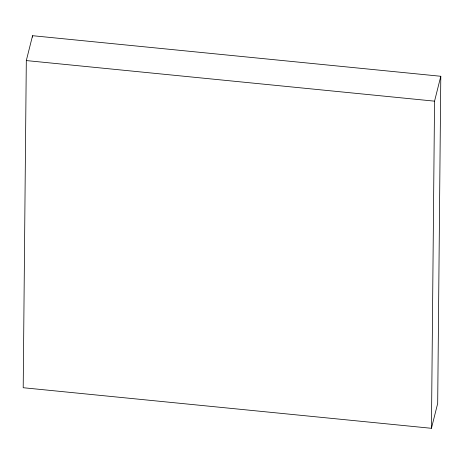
<?xml version="1.0" encoding="UTF-8"?>
<svg xmlns="http://www.w3.org/2000/svg" width="464" height="464" viewBox="0 0 464 464"><rect width="100%" height="100%" fill="white"/><g stroke="black" fill="none" stroke-linecap="round" stroke-linejoin="round"><path stroke-width="0.7" d="M26.309 60.575L23.2 387.724L431.439 428.301L437.691 403.425L440.8 76.276L32.561 35.699L26.309 60.575L434.548 101.158L440.8 76.276M32.544 37.143L32.561 35.699M431.439 428.301L434.548 101.158"/></g></svg>
